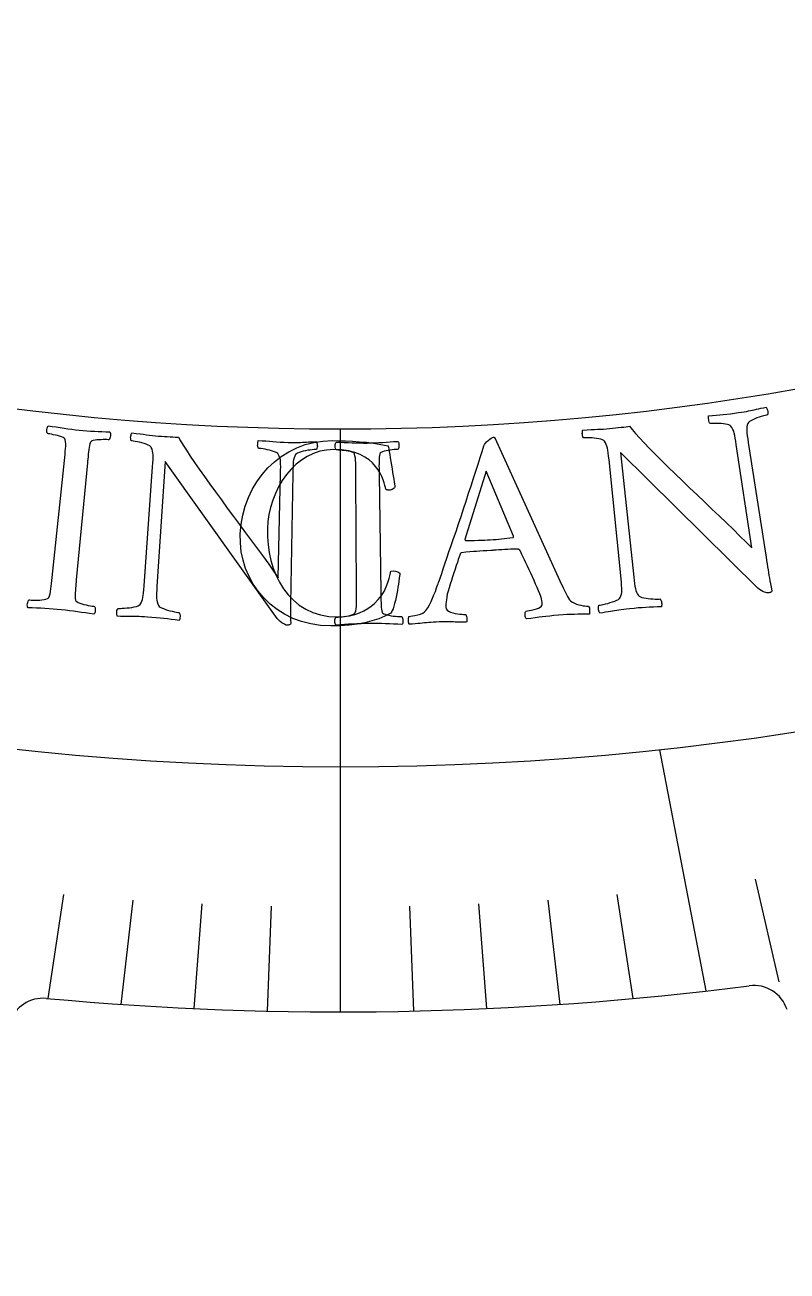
# Model space of a CAD drawing. Header units: millimetres. Extents: x -31.9 to 31.9, y -31.9 to 31.9.
# Drawn here: x -2.25 to 3.18, y -15.51 to -6.65 of the extents above; entities that cross this region are included whole.
import ezdxf

# ---------------------------------------------------------------- set-up
doc = ezdxf.new("R2010")
doc.units = ezdxf.units.MM
for name, color, linetype in [('CUT_INNER', 6, 'Continuous'), ('CUT_OUTER', 1, 'Continuous'), ('ENGRAVE', 7, 'Continuous'), ('ENGRAVE_FINE', 8, 'Continuous'), ('TEXT', 5, 'Continuous')]:
    doc.layers.add(name, color=color, linetype=linetype)

msp = doc.modelspace()

# ---------------------------------------------------------------- linework, layer by layer
at = {"layer": 'CUT_INNER'}
for centre, radius, start, end in [((0.0001, 9.115), 18.6368, 253.06867, 296.31762), ((-0.0002, 9.1116), 22.7803, 264.7265, 277.33382), ((2.9391, -13.7304), 0.25, 18.21991, 97.20703), ((-2.1161, -13.8213), 0.25, 84.90425, 161.78009)]:
    msp.add_arc(centre, radius, start, end, dxfattribs=at)
at = {"layer": 'CUT_OUTER'}
msp.add_circle((0, 0), 31.9, dxfattribs=at)
at = {"layer": 'ENGRAVE'}
for points in [[(0, -13.6687), (0, -9.5217)], [(2.6012, -13.5198), (2.2711, -11.8041)]]:
    msp.add_lwpolyline(points, dxfattribs=at)
msp.add_circle((0, 9.1156), 21.0426, dxfattribs=at)
at = {"layer": 'ENGRAVE_FINE'}
for points in [[(3.1204, -13.4541), (2.951, -12.7238)], [(-2.0815, -13.5735), (-1.9681, -12.8342)], [(2.0815, -13.5735), (1.9681, -12.8342)], [(-1.5614, -13.6152), (-1.4763, -12.8728)], [(-1.0411, -13.6449), (-0.9843, -12.9003)], [(-0.5206, -13.6628), (-0.4922, -12.9168)], [(0.5206, -13.6628), (0.4922, -12.9168)], [(1.0411, -13.6449), (0.9843, -12.9003)], [(1.5614, -13.6152), (1.4763, -12.8728)]]:
    msp.add_lwpolyline(points, dxfattribs=at)
at = {"layer": 'TEXT'}
for points in [[(1.9141, -9.5187), (1.9349, -9.5165), (1.9555, -9.5144), (1.9758, -9.5122), (1.9959, -9.5101), (2.0146, -9.508), (2.0306, -9.5058), (2.0439, -9.5037), (2.0546, -9.5017), (2.0739, -9.5252), (2.0979, -9.5529), (2.1269, -9.5848), (2.1608, -9.621), (2.1987, -9.6604), (2.2398, -9.7024), (2.2841, -9.7468), (2.3315, -9.7936), (2.3811, -9.842), (2.4317, -9.891), (2.4834, -9.9406), (2.5362, -9.9909), (2.5894, -10.0413), (2.6419, -10.0913), (2.694, -10.1409), (2.7454, -10.19), (2.7951, -10.2378), (2.8416, -10.2833), (2.885, -10.3266), (2.9251, -10.3676), (2.8149, -9.6333), (2.8111, -9.6089), (2.8075, -9.5873), (2.804, -9.5684), (2.8007, -9.5523), (2.7968, -9.538), (2.7913, -9.5248), (2.7842, -9.5125), (2.7756, -9.5013), (2.7706, -9.497), (2.7628, -9.4933), (2.7521, -9.4901), (2.7386, -9.4875), (2.7236, -9.4854), (2.7082, -9.4838), (2.6926, -9.4828), (2.6768, -9.4823), (2.6618, -9.4822), (2.6489, -9.4825), (2.6382, -9.483), (2.6295, -9.4839), (2.6255, -9.4789), (2.6224, -9.4725), (2.6201, -9.4649), (2.6188, -9.4561), (2.6181, -9.4472), (2.6177, -9.4398), (2.6176, -9.4336), (2.6179, -9.4288), (2.6451, -9.4261), (2.6714, -9.4235), (2.697, -9.4211), (2.7218, -9.419), (2.7468, -9.4166), (2.7734, -9.4136), (2.8015, -9.4099), (2.831, -9.4056), (2.8517, -9.4024), (2.8704, -9.3993), (2.8871, -9.3964), (2.9017, -9.3937), (2.9154, -9.3909), (2.9294, -9.388), (2.9435, -9.385), (2.9579, -9.3817), (2.9732, -9.3783), (2.9899, -9.3745), (3.0082, -9.3706), (3.0281, -9.3663), (3.0306, -9.3705), (3.033, -9.3757), (3.0353, -9.3819), (3.0376, -9.3891), (3.0393, -9.397), (3.0398, -9.405), (3.039, -9.4133), (3.0372, -9.4217), (3.0302, -9.4231), (3.0205, -9.4255), (3.0082, -9.4287), (2.9933, -9.4329), (2.9773, -9.4379), (2.9617, -9.4433), (2.9466, -9.4494), (2.9319, -9.456), (2.9189, -9.4628), (2.9087, -9.4695), (2.9015, -9.4761), (2.8972, -9.4827), (2.893, -9.4949), (2.8904, -9.5076), (2.8893, -9.5209), (2.8897, -9.5347), (2.8913, -9.5504), (2.8936, -9.5696), (2.8968, -9.5922), (2.9007, -9.6182), (3.0226, -10.4055), (3.0267, -10.4324), (3.0306, -10.4575), (3.0343, -10.481), (3.0376, -10.5026), (3.0409, -10.5233), (3.0442, -10.5435), (3.0476, -10.5633), (3.0511, -10.5828), (3.0547, -10.6028), (3.0588, -10.6245), (3.0632, -10.6477), (3.0681, -10.6726), (3.0671, -10.6764), (3.065, -10.6796), (3.0618, -10.6823), (3.0575, -10.6843), (3.0529, -10.6859), (3.0491, -10.6872), (3.046, -10.688), (3.0436, -10.6885), (3.0388, -10.6886), (3.0324, -10.6877), (3.0244, -10.6857), (3.0148, -10.6828), (3.0041, -10.6783), (2.9927, -10.6719), (2.9807, -10.6636), (2.968, -10.6533), (1.9919, -9.6901), (2.0858, -10.5761), (2.0885, -10.6006), (2.0914, -10.6222), (2.0943, -10.6408), (2.0973, -10.6566), (2.1011, -10.6705), (2.1061, -10.6837), (2.1125, -10.696), (2.1202, -10.7076), (2.1252, -10.7121), (2.1331, -10.7161), (2.1439, -10.7197), (2.1576, -10.7228), (2.173, -10.7254), (2.1889, -10.7277), (2.2053, -10.7295), (2.2221, -10.7308), (2.238, -10.7317), (2.2517, -10.732), (2.2632, -10.7318), (2.2724, -10.7312), (2.2766, -10.7362), (2.2799, -10.7424), (2.2822, -10.7497), (2.2837, -10.7581), (2.2844, -10.7666), (2.2845, -10.7742), (2.284, -10.7808), (2.2829, -10.7865), (2.2537, -10.7879), (2.2255, -10.7892), (2.1984, -10.7905), (2.1723, -10.7918), (2.1459, -10.7934), (2.1177, -10.7954), (2.0878, -10.798), (2.0561, -10.8011), (2.0346, -10.8035), (2.0148, -10.8059), (1.9966, -10.8083), (1.9801, -10.8108), (1.9645, -10.8134), (1.9492, -10.8159), (1.9342, -10.8184), (1.9194, -10.8208), (1.9037, -10.8233), (1.8858, -10.826), (1.8657, -10.8289), (1.8434, -10.832), (1.8411, -10.8277), (1.8389, -10.8224), (1.8369, -10.816), (1.8351, -10.8086), (1.834, -10.8006), (1.8341, -10.7926), (1.8356, -10.7844), (1.8383, -10.7761), (1.8457, -10.7751), (1.8559, -10.7732), (1.8688, -10.7704), (1.8845, -10.7667), (1.9014, -10.7623), (1.9182, -10.7574), (1.9347, -10.752), (1.9511, -10.7462), (1.9657, -10.74), (1.9768, -10.7338), (1.9844, -10.7275), (1.9886, -10.7213), (1.9938, -10.7093), (1.9976, -10.6969), (1.9999, -10.684), (2.0008, -10.6706), (2.0006, -10.6552), (1.9996, -10.6362), (1.9979, -10.6136), (1.9955, -10.5875), (1.9097, -9.741), (1.9069, -9.7148), (1.9041, -9.6922), (1.9012, -9.673), (1.8984, -9.6574), (1.8949, -9.644), (1.8902, -9.6315), (1.8842, -9.6199), (1.8771, -9.6092), (1.872, -9.6038), (1.8638, -9.5991), (1.8523, -9.5952), (1.8377, -9.5919), (1.8215, -9.5893), (1.8052, -9.5872), (1.7889, -9.5859), (1.7725, -9.5851), (1.7574, -9.5847), (1.745, -9.5846), (1.7353, -9.5848), (1.7282, -9.5852), (1.7242, -9.5775), (1.7215, -9.5697), (1.7199, -9.5618), (1.7195, -9.5538), (1.7199, -9.5462), (1.7206, -9.5395), (1.7217, -9.5339), (1.723, -9.5293), (1.7539, -9.5274), (1.7818, -9.526), (1.8065, -9.5249), (1.8282, -9.5243), (1.8487, -9.5236), (1.8698, -9.5224), (1.8916, -9.5208), (1.9141, -9.5187)], [(-1.8595, -9.5302), (-1.8321, -9.5328), (-1.805, -9.5349), (-1.7782, -9.5365), (-1.7517, -9.5377), (-1.7251, -9.5387), (-1.6978, -9.5399), (-1.6701, -9.5412), (-1.6417, -9.5426), (-1.6388, -9.5477), (-1.6372, -9.5541), (-1.6367, -9.562), (-1.6375, -9.5712), (-1.6391, -9.5804), (-1.6411, -9.588), (-1.6436, -9.5941), (-1.6466, -9.5986), (-1.6536, -9.5982), (-1.6629, -9.5979), (-1.6747, -9.5978), (-1.6889, -9.5979), (-1.7041, -9.5982), (-1.7189, -9.5989), (-1.7332, -9.6), (-1.7471, -9.6016), (-1.7593, -9.6038), (-1.7688, -9.6071), (-1.7755, -9.6114), (-1.7794, -9.6167), (-1.7829, -9.6272), (-1.7861, -9.6392), (-1.7888, -9.6528), (-1.791, -9.668), (-1.793, -9.6843), (-1.7949, -9.7014), (-1.7968, -9.7192), (-1.7986, -9.7378), (-1.7989, -9.7408), (-1.7992, -9.7438), (-1.7995, -9.7468), (-1.7998, -9.7498), (-1.8001, -9.7528), (-1.8003, -9.7558), (-1.8006, -9.7588), (-1.8009, -9.7618), (-1.8804, -10.5948), (-1.8807, -10.5977), (-1.881, -10.6007), (-1.8812, -10.6037), (-1.8815, -10.6067), (-1.8818, -10.6097), (-1.8821, -10.6127), (-1.8824, -10.6157), (-1.8827, -10.6187), (-1.8844, -10.6373), (-1.8859, -10.655), (-1.8872, -10.6718), (-1.8882, -10.6877), (-1.8888, -10.7026), (-1.8886, -10.7162), (-1.8877, -10.7284), (-1.886, -10.7393), (-1.8829, -10.7446), (-1.8768, -10.7498), (-1.8675, -10.7551), (-1.8552, -10.7604), (-1.8411, -10.7654), (-1.8264, -10.7699), (-1.8112, -10.7737), (-1.7953, -10.777), (-1.7805, -10.7796), (-1.7681, -10.7817), (-1.7583, -10.7831), (-1.7509, -10.7839), (-1.7486, -10.7889), (-1.7471, -10.7954), (-1.7463, -10.8032), (-1.7463, -10.8126), (-1.7471, -10.8218), (-1.749, -10.8294), (-1.7519, -10.8355), (-1.7558, -10.8399), (-1.7859, -10.8353), (-1.8153, -10.8308), (-1.8441, -10.8265), (-1.8723, -10.8223), (-1.9004, -10.8183), (-1.9288, -10.8146), (-1.9577, -10.8112), (-1.987, -10.8081), (-2.0156, -10.8055), (-2.0445, -10.8031), (-2.0737, -10.801), (-2.1032, -10.7992), (-2.133, -10.7976), (-2.163, -10.7961), (-2.1933, -10.7946), (-2.2239, -10.7932), (-2.2269, -10.7881), (-2.2285, -10.7816), (-2.2289, -10.7737), (-2.2279, -10.7645), (-2.2261, -10.7553), (-2.2237, -10.7478), (-2.2209, -10.7418), (-2.2177, -10.7373), (-2.2103, -10.738), (-2.2004, -10.7385), (-2.1879, -10.739), (-2.1728, -10.7393), (-2.1565, -10.7392), (-2.1406, -10.7385), (-2.125, -10.7371), (-2.1098, -10.735), (-2.0963, -10.7322), (-2.0863, -10.7289), (-2.0797, -10.7249), (-2.0765, -10.7203), (-2.0715, -10.7079), (-2.0673, -10.6936), (-2.0637, -10.6774), (-2.0609, -10.6594), (-2.0584, -10.6401), (-2.056, -10.6201), (-2.0537, -10.5993), (-2.0514, -10.5777), (-1.9647, -9.7454), (-1.9625, -9.7238), (-1.9605, -9.7028), (-1.9586, -9.6823), (-1.957, -9.6625), (-1.956, -9.6439), (-1.956, -9.6271), (-1.957, -9.612), (-1.959, -9.5987), (-1.961, -9.5929), (-1.9663, -9.5874), (-1.9749, -9.5823), (-1.9868, -9.5777), (-2.0005, -9.5734), (-2.0146, -9.5694), (-2.0291, -9.5657), (-2.044, -9.5624), (-2.0579, -9.5596), (-2.0695, -9.5573), (-2.0787, -9.5557), (-2.0856, -9.5548), (-2.0876, -9.5498), (-2.0889, -9.5433), (-2.0894, -9.5354), (-2.0891, -9.5261), (-2.088, -9.5169), (-2.086, -9.5093), (-2.0831, -9.5033), (-2.0794, -9.4989), (-2.0511, -9.5031), (-2.023, -9.5074), (-1.9953, -9.5117), (-1.9677, -9.5161), (-1.9404, -9.5203), (-1.9132, -9.5241), (-1.8863, -9.5274), (-1.8595, -9.5302)], [(-1.2949, -9.5719), (-1.274, -9.5734), (-1.2534, -9.5747), (-1.233, -9.5761), (-1.2128, -9.5774), (-1.1941, -9.5785), (-1.1779, -9.5791), (-1.1644, -9.5794), (-1.1535, -9.5792), (-1.1386, -9.6056), (-1.1196, -9.637), (-1.0965, -9.6734), (-1.0693, -9.7148), (-1.0386, -9.7602), (-1.0053, -9.8085), (-0.9693, -9.8598), (-0.9306, -9.914), (-0.89, -9.9702), (-0.8484, -10.0271), (-0.8059, -10.0849), (-0.7625, -10.1434), (-0.7188, -10.2021), (-0.6755, -10.2604), (-0.6327, -10.3181), (-0.5903, -10.3753), (-0.5496, -10.4309), (-0.5115, -10.4837), (-0.4762, -10.5337), (-0.4436, -10.5809), (-0.4269, -9.8387), (-0.4265, -9.814), (-0.4263, -9.792), (-0.4265, -9.7728), (-0.427, -9.7564), (-0.4285, -9.7417), (-0.4316, -9.7277), (-0.4365, -9.7144), (-0.4431, -9.7018), (-0.4473, -9.6968), (-0.4543, -9.6918), (-0.4643, -9.6868), (-0.4772, -9.6819), (-0.4916, -9.6773), (-0.5064, -9.6731), (-0.5216, -9.6694), (-0.5372, -9.6662), (-0.5519, -9.6636), (-0.5647, -9.6617), (-0.5753, -9.6604), (-0.584, -9.6598), (-0.5871, -9.6541), (-0.5892, -9.6474), (-0.59, -9.6395), (-0.5898, -9.6305), (-0.589, -9.6217), (-0.5881, -9.6143), (-0.5871, -9.6082), (-0.5861, -9.6035), (-0.5588, -9.6054), (-0.5324, -9.6074), (-0.5068, -9.6094), (-0.4821, -9.6115), (-0.4569, -9.6135), (-0.4302, -9.615), (-0.402, -9.6162), (-0.3722, -9.617), (-0.3512, -9.6174), (-0.3322, -9.6175), (-0.3153, -9.6175), (-0.3004, -9.6173), (-0.2864, -9.617), (-0.2722, -9.6165), (-0.2577, -9.6159), (-0.243, -9.6151), (-0.2274, -9.6143), (-0.2102, -9.6135), (-0.1915, -9.6127), (-0.1713, -9.6119), (-0.1695, -9.6165), (-0.168, -9.622), (-0.1667, -9.6285), (-0.1657, -9.6361), (-0.1654, -9.6441), (-0.1664, -9.6521), (-0.1685, -9.6601), (-0.1718, -9.6681), (-0.1789, -9.6683), (-0.1888, -9.669), (-0.2015, -9.6701), (-0.2169, -9.6717), (-0.2335, -9.6738), (-0.2498, -9.6765), (-0.2657, -9.6799), (-0.2813, -9.6838), (-0.2953, -9.6883), (-0.3064, -9.6932), (-0.3147, -9.6986), (-0.3201, -9.7043), (-0.3263, -9.7156), (-0.3311, -9.7277), (-0.3344, -9.7406), (-0.3363, -9.7542), (-0.3375, -9.77), (-0.3384, -9.7893), (-0.3392, -9.8121), (-0.3398, -9.8384), (-0.3541, -10.6349), (-0.3546, -10.6621), (-0.355, -10.6876), (-0.3554, -10.7113), (-0.3558, -10.7332), (-0.3561, -10.7541), (-0.3563, -10.7746), (-0.3564, -10.7947), (-0.3563, -10.8145), (-0.3561, -10.8349), (-0.3557, -10.8569), (-0.3553, -10.8806), (-0.3548, -10.9058), (-0.3564, -10.9094), (-0.359, -10.9123), (-0.3627, -10.9144), (-0.3673, -10.9156), (-0.372, -10.9164), (-0.376, -10.917), (-0.3792, -10.9173), (-0.3816, -10.9174), (-0.3864, -10.9167), (-0.3926, -10.9147), (-0.4001, -10.9114), (-0.409, -10.9068), (-0.4188, -10.9006), (-0.4289, -10.8923), (-0.4394, -10.8821), (-0.4501, -10.8698), (-1.2475, -9.7541), (-1.3063, -10.6431), (-1.3077, -10.6677), (-1.3086, -10.6895), (-1.3089, -10.7084), (-1.3086, -10.7244), (-1.3073, -10.7388), (-1.3046, -10.7526), (-1.3004, -10.7659), (-1.2948, -10.7786), (-1.2906, -10.7838), (-1.2835, -10.7891), (-1.2735, -10.7945), (-1.2605, -10.7999), (-1.2457, -10.8052), (-1.2305, -10.8101), (-1.2147, -10.8146), (-1.1983, -10.8188), (-1.1828, -10.8224), (-1.1693, -10.8251), (-1.158, -10.8269), (-1.1488, -10.8278), (-1.1456, -10.8335), (-1.1434, -10.8401), (-1.1423, -10.8477), (-1.1423, -10.8563), (-1.143, -10.8648), (-1.1442, -10.8722), (-1.1459, -10.8787), (-1.148, -10.8841), (-1.1769, -10.8805), (-1.2049, -10.877), (-1.2318, -10.8736), (-1.2578, -10.8704), (-1.2841, -10.8675), (-1.3122, -10.8647), (-1.3421, -10.8621), (-1.3738, -10.8598), (-1.3955, -10.8584), (-1.4154, -10.8574), (-1.4338, -10.8567), (-1.4505, -10.8564), (-1.4662, -10.8562), (-1.4817, -10.8561), (-1.4969, -10.856), (-1.5119, -10.8558), (-1.5279, -10.8556), (-1.546, -10.8553), (-1.5663, -10.8547), (-1.5887, -10.8539), (-1.5903, -10.8493), (-1.5915, -10.8436), (-1.5924, -10.837), (-1.5929, -10.8294), (-1.5926, -10.8214), (-1.5911, -10.8135), (-1.5883, -10.8056), (-1.5842, -10.7979), (-1.5767, -10.7982), (-1.5664, -10.7981), (-1.5531, -10.7975), (-1.5371, -10.7966), (-1.5197, -10.7951), (-1.5023, -10.7932), (-1.4851, -10.7907), (-1.4679, -10.7877), (-1.4526, -10.7841), (-1.4406, -10.7799), (-1.432, -10.775), (-1.4268, -10.7696), (-1.4196, -10.7587), (-1.4137, -10.7471), (-1.4092, -10.7348), (-1.4061, -10.7218), (-1.4037, -10.7065), (-1.4014, -10.6876), (-1.3992, -10.6651), (-1.3972, -10.6389), (-1.3371, -9.7902), (-1.3355, -9.7639), (-1.3344, -9.7411), (-1.3339, -9.7218), (-1.3341, -9.706), (-1.3352, -9.6922), (-1.3377, -9.679), (-1.3416, -9.6666), (-1.3468, -9.6548), (-1.3509, -9.6486), (-1.3582, -9.6426), (-1.3688, -9.6368), (-1.3826, -9.631), (-1.3982, -9.6257), (-1.4139, -9.6209), (-1.4297, -9.6167), (-1.4457, -9.6132), (-1.4605, -9.6103), (-1.4728, -9.6081), (-1.4824, -9.6065), (-1.4894, -9.6057), (-1.492, -9.5975), (-1.4934, -9.5893), (-1.4936, -9.5812), (-1.4926, -9.5733), (-1.4909, -9.5659), (-1.4891, -9.5595), (-1.4871, -9.5541), (-1.4849, -9.5497), (-1.4542, -9.5532), (-1.4265, -9.5565), (-1.4019, -9.5597), (-1.3805, -9.5628), (-1.3602, -9.5656), (-1.3392, -9.568), (-1.3174, -9.5702), (-1.2949, -9.5719)], [(-0.0582, -9.6046), (-0.0118, -9.6052), (0.0357, -9.6067), (0.0843, -9.609), (0.134, -9.6122), (0.1844, -9.6168), (0.2352, -9.6233), (0.2865, -9.6316), (0.3382, -9.6418), (0.3386, -9.6443), (0.34, -9.652), (0.3424, -9.6648), (0.3456, -9.6828), (0.3495, -9.7042), (0.3534, -9.7273), (0.3576, -9.7522), (0.3619, -9.7788), (0.3662, -9.8057), (0.3704, -9.8313), (0.3744, -9.8557), (0.3783, -9.8788), (0.3817, -9.899), (0.3842, -9.9146), (0.3857, -9.9255), (0.3862, -9.9319), (0.3863, -9.9359), (0.3844, -9.9399), (0.3806, -9.944), (0.3749, -9.9481), (0.368, -9.9518), (0.3609, -9.9544), (0.3535, -9.9561), (0.3458, -9.9567), (0.3392, -9.9565), (0.3331, -9.9554), (0.3275, -9.9537), (0.3223, -9.9511), (0.3195, -9.9386), (0.3153, -9.9231), (0.3097, -9.9047), (0.3028, -9.8832), (0.2937, -9.86), (0.2817, -9.8364), (0.2668, -9.8122), (0.2491, -9.7877), (0.2279, -9.7638), (0.2025, -9.7418), (0.173, -9.7217), (0.1394, -9.7035), (0.1009, -9.6884), (0.0567, -9.6776), (0.0068, -9.6711), (-0.0488, -9.6688), (-0.0994, -9.6717), (-0.1477, -9.6806), (-0.1936, -9.6956), (-0.2374, -9.7166), (-0.2785, -9.7427), (-0.3169, -9.7731), (-0.3525, -9.8077), (-0.3852, -9.8466), (-0.4148, -9.8887), (-0.441, -9.9332), (-0.4636, -9.9799), (-0.4828, -10.029), (-0.4982, -10.0794), (-0.5097, -10.1299), (-0.5171, -10.1807), (-0.5205, -10.2318), (-0.5201, -10.2887), (-0.5159, -10.3453), (-0.5077, -10.4015), (-0.4956, -10.4572), (-0.4794, -10.5115), (-0.4591, -10.5633), (-0.4345, -10.6124), (-0.4057, -10.659), (-0.3727, -10.7021), (-0.3354, -10.7406), (-0.2939, -10.7746), (-0.248, -10.8041), (-0.1978, -10.8279), (-0.1433, -10.845), (-0.0844, -10.8553), (-0.0213, -10.8588), (0.0229, -10.857), (0.0636, -10.8517), (0.1008, -10.8428), (0.1345, -10.8303), (0.1652, -10.8154), (0.193, -10.7992), (0.2182, -10.7817), (0.2406, -10.7631), (0.2677, -10.7359), (0.2906, -10.7072), (0.3093, -10.6771), (0.324, -10.6455), (0.3356, -10.6142), (0.3451, -10.5849), (0.3527, -10.5577), (0.3582, -10.5325), (0.3749, -10.5317), (0.3909, -10.5339), (0.4062, -10.5391), (0.4208, -10.5473), (0.4205, -10.5561), (0.4195, -10.5684), (0.4176, -10.5843), (0.4149, -10.6036), (0.4117, -10.6252), (0.408, -10.6477), (0.404, -10.671), (0.3997, -10.6953), (0.395, -10.7193), (0.39, -10.7419), (0.3847, -10.7631), (0.3791, -10.783), (0.3734, -10.8004), (0.368, -10.8143), (0.3627, -10.8247), (0.3576, -10.8315), (0.3158, -10.8529), (0.271, -10.8715), (0.2234, -10.8873), (0.1728, -10.9002), (0.1186, -10.9103), (0.06, -10.9174), (-0.0031, -10.9216), (-0.0705, -10.9229), (-0.1426, -10.9193), (-0.2115, -10.9091), (-0.2772, -10.8923), (-0.3396, -10.869), (-0.3982, -10.8399), (-0.4523, -10.806), (-0.5018, -10.7673), (-0.5469, -10.7239), (-0.5871, -10.6764), (-0.6219, -10.6258), (-0.6514, -10.572), (-0.6756, -10.5151), (-0.6941, -10.4558), (-0.7066, -10.3948), (-0.7131, -10.3321), (-0.7136, -10.2678), (-0.7081, -10.1998), (-0.6967, -10.1341), (-0.6794, -10.0708), (-0.6562, -10.0098), (-0.628, -9.9517), (-0.5953, -9.8971), (-0.5581, -9.846), (-0.5166, -9.7983), (-0.471, -9.7549), (-0.4218, -9.7166), (-0.3689, -9.6834), (-0.3123, -9.6553), (-0.2526, -9.6329), (-0.1904, -9.617), (-0.1256, -9.6076), (-0.0582, -9.6046)], [(0.1902, -9.6218), (0.2178, -9.6213), (0.245, -9.6204), (0.2718, -9.6191), (0.2983, -9.6174), (0.3249, -9.6155), (0.352, -9.6137), (0.3798, -9.6119), (0.4081, -9.6103), (0.4115, -9.615), (0.4139, -9.6212), (0.4152, -9.6289), (0.4155, -9.6382), (0.4149, -9.6475), (0.4137, -9.6553), (0.4118, -9.6616), (0.4094, -9.6664), (0.4024, -9.6668), (0.3931, -9.6675), (0.3814, -9.6687), (0.3672, -9.6703), (0.3522, -9.6723), (0.3376, -9.6746), (0.3235, -9.6773), (0.3098, -9.6804), (0.2979, -9.684), (0.2888, -9.6882), (0.2827, -9.6932), (0.2794, -9.6989), (0.277, -9.7098), (0.2752, -9.7221), (0.274, -9.7359), (0.2734, -9.7512), (0.2733, -9.7676), (0.2732, -9.7848), (0.2733, -9.8027), (0.2735, -9.8214), (0.2735, -9.8244), (0.2736, -9.8274), (0.2736, -9.8305), (0.2737, -9.8335), (0.2737, -9.8365), (0.2737, -9.8395), (0.2738, -9.8425), (0.2738, -9.8455), (0.2859, -10.6822), (0.286, -10.6852), (0.286, -10.6882), (0.286, -10.6912), (0.2861, -10.6942), (0.2861, -10.6972), (0.2862, -10.7002), (0.2862, -10.7032), (0.2863, -10.7063), (0.2866, -10.7249), (0.287, -10.7426), (0.2876, -10.7595), (0.2883, -10.7755), (0.2893, -10.7903), (0.291, -10.8038), (0.2933, -10.8158), (0.2961, -10.8265), (0.2998, -10.8314), (0.3065, -10.8359), (0.3162, -10.8401), (0.329, -10.8441), (0.3436, -10.8475), (0.3587, -10.8503), (0.3743, -10.8525), (0.3904, -10.854), (0.4054, -10.855), (0.4179, -10.8557), (0.4279, -10.8561), (0.4353, -10.8561), (0.4381, -10.8608), (0.4404, -10.867), (0.442, -10.8748), (0.4431, -10.884), (0.4432, -10.8933), (0.4422, -10.9011), (0.4399, -10.9074), (0.4365, -10.9123), (0.4061, -10.9109), (0.3764, -10.9097), (0.3473, -10.9085), (0.3188, -10.9074), (0.2905, -10.9066), (0.2618, -10.906), (0.2327, -10.9058), (0.2033, -10.9059), (0.1745, -10.9064), (0.1455, -10.9072), (0.1163, -10.9083), (0.0868, -10.9098), (0.057, -10.9115), (0.027, -10.9132), (-0.0033, -10.9151), (-0.0339, -10.917), (-0.0374, -10.9122), (-0.0397, -10.9059), (-0.0409, -10.8982), (-0.041, -10.8889), (-0.0401, -10.8796), (-0.0386, -10.8718), (-0.0365, -10.8656), (-0.0338, -10.8608), (-0.0264, -10.8606), (-0.0164, -10.8601), (-0.004, -10.8591), (0.0111, -10.8578), (0.0272, -10.856), (0.0429, -10.8535), (0.0583, -10.8504), (0.0732, -10.8466), (0.0863, -10.8425), (0.0959, -10.838), (0.102, -10.8333), (0.1047, -10.8284), (0.1083, -10.8155), (0.111, -10.8008), (0.1127, -10.7844), (0.1136, -10.7662), (0.1139, -10.7467), (0.1141, -10.7266), (0.1142, -10.7056), (0.1141, -10.6839), (0.1093, -9.8472), (0.1091, -9.8254), (0.1088, -9.8043), (0.1084, -9.7838), (0.1078, -9.7639), (0.1068, -9.7453), (0.105, -9.7286), (0.1023, -9.7137), (0.0988, -9.7007), (0.0962, -9.6951), (0.0904, -9.6903), (0.0813, -9.6862), (0.069, -9.6828), (0.0549, -9.68), (0.0404, -9.6776), (0.0256, -9.6756), (0.0104, -9.6739), (-0.0037, -9.6726), (-0.0155, -9.6716), (-0.0248, -9.6711), (-0.0318, -9.6709), (-0.0343, -9.6661), (-0.0363, -9.6598), (-0.0377, -9.6521), (-0.0384, -9.6428), (-0.0383, -9.6335), (-0.0372, -9.6257), (-0.035, -9.6195), (-0.0317, -9.6147), (-0.0031, -9.6158), (0.0252, -9.617), (0.0533, -9.6182), (0.0812, -9.6196), (0.1088, -9.6207), (0.1362, -9.6215), (0.1633, -9.6218), (0.1902, -9.6218)], [(0.6928, -10.6259), (0.6939, -10.6228), (0.6971, -10.6135), (0.7026, -10.5979), (0.7101, -10.5761), (0.7195, -10.549), (0.7304, -10.5174), (0.7426, -10.4814), (0.7563, -10.4409), (0.7711, -10.3969), (0.7869, -10.3505), (0.8036, -10.3017), (0.8212, -10.2505), (0.8393, -10.1976), (0.8573, -10.144), (0.8753, -10.0895), (0.8933, -10.0343), (0.9111, -9.9793), (0.9284, -9.9254), (0.9454, -9.8727), (0.9619, -9.8211), (0.9777, -9.7715), (0.9924, -9.725), (1.0062, -9.6816), (1.019, -9.6412), (1.0235, -9.6327), (1.0303, -9.6235), (1.0392, -9.6137), (1.0505, -9.6033), (1.0621, -9.5939), (1.0723, -9.587), (1.0811, -9.5827), (1.0885, -9.5811), (1.0902, -9.581), (1.0916, -9.5811), (1.0926, -9.5814), (1.0933, -9.5818), (1.094, -9.5823), (1.0951, -9.5829), (1.0965, -9.5837), (1.0983, -9.5845), (1.5606, -10.6025), (1.5845, -10.6524), (1.6026, -10.6897), (1.6149, -10.7144), (1.6214, -10.7265), (1.6285, -10.7366), (1.638, -10.7457), (1.6499, -10.7539), (1.6641, -10.7612), (1.6794, -10.7674), (1.6947, -10.7725), (1.7098, -10.7764), (1.7249, -10.7792), (1.7386, -10.7811), (1.7495, -10.7823), (1.7577, -10.7829), (1.7631, -10.7829), (1.767, -10.7882), (1.7698, -10.7951), (1.7715, -10.8035), (1.772, -10.8133), (1.7718, -10.8228), (1.7714, -10.8302), (1.7708, -10.8355), (1.7701, -10.8387), (1.7411, -10.8392), (1.7137, -10.8398), (1.6879, -10.8403), (1.6635, -10.8408), (1.6389, -10.8415), (1.6119, -10.8427), (1.5827, -10.8445), (1.5512, -10.8468), (1.5181, -10.8495), (1.4878, -10.8524), (1.4606, -10.8553), (1.4363, -10.8584), (1.412, -10.8617), (1.3847, -10.8653), (1.3546, -10.8692), (1.3215, -10.8734), (1.3177, -10.8689), (1.3149, -10.8628), (1.3132, -10.8551), (1.3125, -10.8458), (1.3128, -10.8365), (1.3142, -10.8286), (1.3165, -10.8222), (1.3198, -10.8172), (1.3302, -10.816), (1.3431, -10.8139), (1.3585, -10.8106), (1.3763, -10.8063), (1.3938, -10.8013), (1.4083, -10.7958), (1.4196, -10.7899), (1.4278, -10.7836), (1.431, -10.7786), (1.4331, -10.7721), (1.4341, -10.7643), (1.4339, -10.755), (1.4323, -10.7445), (1.4289, -10.7309), (1.4236, -10.7144), (1.4164, -10.6949), (1.4078, -10.6732), (1.3982, -10.6502), (1.3877, -10.6258), (1.3762, -10.6002), (1.3643, -10.574), (1.3524, -10.5482), (1.3406, -10.5228), (1.3288, -10.4978), (1.3176, -10.4741), (1.3074, -10.4525), (1.2983, -10.4331), (1.2902, -10.4159), (1.2836, -10.4018), (1.2789, -10.3918), (1.2761, -10.3858), (1.2751, -10.3837), (1.2748, -10.3835), (1.274, -10.3828), (1.2727, -10.3816), (1.2709, -10.38), (1.2688, -10.3784), (1.2667, -10.3773), (1.2647, -10.3766), (1.2626, -10.3765), (1.2468, -10.3767), (1.2292, -10.3771), (1.2099, -10.378), (1.1889, -10.3791), (1.1674, -10.3804), (1.1466, -10.3817), (1.1265, -10.3828), (1.1073, -10.3839), (1.1023, -10.3842), (1.0973, -10.3845), (1.0923, -10.3848), (1.0874, -10.3851), (1.0825, -10.3853), (1.0779, -10.3856), (1.0735, -10.3858), (1.0694, -10.3861), (1.0407, -10.3877), (1.0142, -10.3893), (0.9899, -10.3908), (0.9679, -10.3924), (0.9455, -10.3941), (0.9202, -10.3964), (0.8919, -10.3992), (0.8606, -10.4024), (0.8595, -10.4027), (0.8581, -10.4033), (0.8565, -10.4043), (0.8547, -10.4057), (0.853, -10.4071), (0.8518, -10.4081), (0.8511, -10.4087), (0.8509, -10.4089), (0.85, -10.4114), (0.8476, -10.4191), (0.8434, -10.4318), (0.8376, -10.4496), (0.8307, -10.4709), (0.823, -10.4942), (0.8146, -10.5193), (0.8056, -10.5463), (0.7965, -10.5739), (0.7879, -10.6005), (0.7799, -10.6263), (0.7725, -10.6511), (0.7651, -10.6755), (0.7594, -10.6978), (0.7551, -10.718), (0.7525, -10.7362), (0.7509, -10.7525), (0.7498, -10.7669), (0.7493, -10.7796), (0.7494, -10.7905), (0.7518, -10.8009), (0.7581, -10.81), (0.7682, -10.8179), (0.7823, -10.8244), (0.7984, -10.8297), (0.8148, -10.8339), (0.8314, -10.8369), (0.8482, -10.8388), (0.8635, -10.8399), (0.8756, -10.8406), (0.8844, -10.841), (0.8901, -10.841), (0.8922, -10.844), (0.8941, -10.8491), (0.8958, -10.8564), (0.8974, -10.8658), (0.8984, -10.8756), (0.8987, -10.884), (0.8981, -10.8912), (0.8967, -10.8969), (0.878, -10.8968), (0.8606, -10.8965), (0.8447, -10.8962), (0.8301, -10.8958), (0.8163, -10.8954), (0.8025, -10.8949), (0.7886, -10.8945), (0.7748, -10.894), (0.7599, -10.8937), (0.7428, -10.8937), (0.7236, -10.894), (0.7022, -10.8947), (0.6806, -10.8955), (0.6608, -10.8966), (0.6429, -10.8978), (0.6267, -10.8992), (0.6114, -10.9007), (0.5961, -10.9021), (0.5808, -10.9036), (0.5655, -10.905), (0.5491, -10.9065), (0.5308, -10.908), (0.5104, -10.9095), (0.4879, -10.9111), (0.486, -10.908), (0.4846, -10.9029), (0.4837, -10.8956), (0.4832, -10.8861), (0.4832, -10.8762), (0.4838, -10.8678), (0.4849, -10.8606), (0.4865, -10.8549), (0.4973, -10.8541), (0.5112, -10.852), (0.5283, -10.8488), (0.5485, -10.8443), (0.5684, -10.8385), (0.5845, -10.8314), (0.597, -10.8231), (0.6057, -10.8135), (0.6197, -10.7934), (0.6326, -10.7723), (0.6443, -10.75), (0.6547, -10.7266), (0.6645, -10.7024), (0.6741, -10.6775), (0.6835, -10.652), (0.6928, -10.6259)], [(1.0346, -9.8213), (0.8842, -10.307), (0.8843, -10.3072), (0.8845, -10.3079), (0.8848, -10.3092), (0.8854, -10.3109), (0.886, -10.3126), (0.8867, -10.3139), (0.8876, -10.3146), (0.8885, -10.3148), (0.9083, -10.3148), (0.93, -10.3146), (0.9535, -10.3142), (0.9789, -10.3135), (1.0039, -10.3126), (1.0263, -10.3118), (1.0461, -10.3109), (1.0633, -10.31), (1.0855, -10.3087), (1.1066, -10.3071), (1.1266, -10.3053), (1.1455, -10.3033), (1.1642, -10.3012), (1.1837, -10.299), (1.2042, -10.2968), (1.2255, -10.2944), (1.2273, -10.294), (1.2286, -10.293), (1.2296, -10.2914), (1.2301, -10.2891), (1.2304, -10.2869), (1.2306, -10.2853), (1.2308, -10.2844), (1.2308, -10.284)]]:
    msp.add_lwpolyline(points, close=True, dxfattribs=at)

doc.saveas('drawing.dxf')
